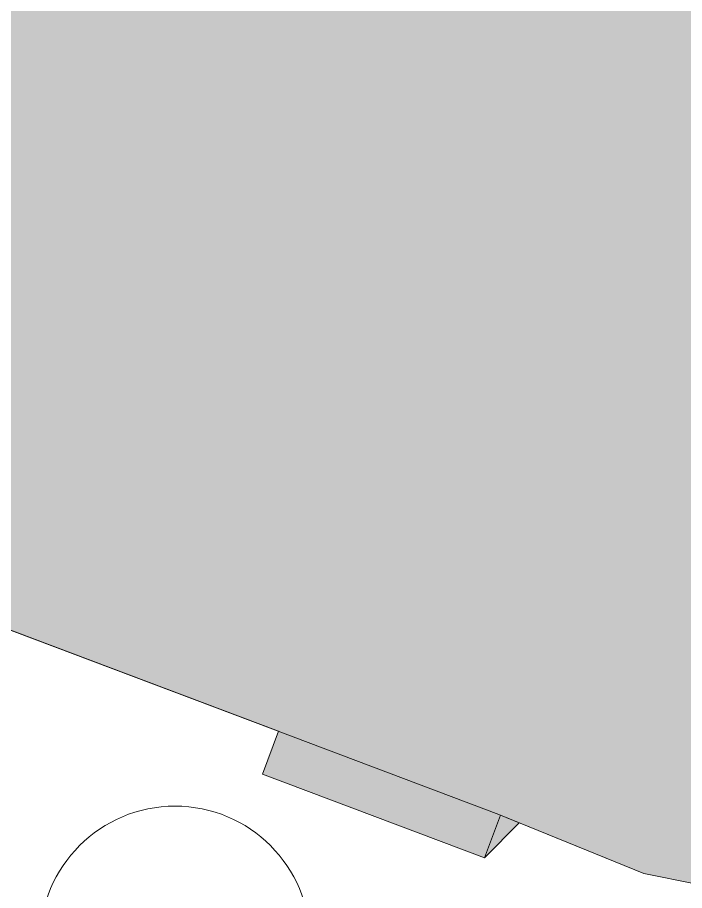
# Model space of a CAD drawing. Header units: metres. Extents: x -6 to 1255, y -2 to 532.
# Drawn here: x 1160.6 to 1175.42, y 37.71 to 57.11 of the extents above; entities that cross this region are included whole.
import ezdxf

# ---------------------------------------------------------------- set-up
doc = ezdxf.new("R2010")
doc.units = ezdxf.units.M
doc.header["$MEASUREMENT"] = 0
for name, color, linetype, lineweight, true_color in [('TPX_BUILDINGS', 7, 'CONTINUOUS', 0, 0x000000), ('TPX_BUILDINGS_HATCH', 7, 'CONTINUOUS', 0, 0xf0f0f0), ('TPX_BUILDINGS_SHADOWS_HATCH', 7, 'CONTINUOUS', 0, 0x000000), ('TPX_BUILDINGS_SHADOWS_OUTLINES', 7, 'CONTINUOUS', 0, 0x000000), ('TPX_CADASTRES', 7, 'CONTINUOUS', 0, 0x646464), ('TPX_VEGETATION_TREES_INDIVIDUAL', 7, 'CONTINUOUS', 0, 0x136734)]:
    doc.layers.add(name, color=color, linetype=linetype, lineweight=lineweight, true_color=true_color)

# ---------------------------------------------------------------- blocks, each defined once
blk = doc.blocks.new('TREETR004_CR030')
at = {"layer": 'TPX_VEGETATION_TREES_INDIVIDUAL'}
for radius in [3, 0.375]:
    blk.add_circle((0, 0, 0.036), radius, dxfattribs=at)

msp = doc.modelspace()

# ---------------------------------------------------------------- hatches: boundary and pattern name
at = {"layer": 'TPX_BUILDINGS_HATCH'}
msp.add_hatch(color=256, dxfattribs=at).paths.add_polyline_path([(1150.312, 55.121), (1147.996, 48.19), (1148.467, 48.013), (1148.106, 47.06), (1153.096, 45.18), (1153.455, 46.132), (1166.403, 41.251), (1166.046, 40.3), (1170.976, 38.44), (1171.331, 39.385), (1174.516, 38.09), (1175.696, 37.85), (1176.486, 37.81), (1177.876, 37.97), (1179.016, 38.32), (1179.916, 38.77), (1181.036, 39.61), (1181.726, 40.34), (1182.486, 41.52), (1182.936, 42.63), (1183.176, 43.81), (1183.166, 45.39), (1182.916, 46.56), (1182.665, 48.412), (1183.676, 48.56), (1182.896, 53.96), (1181.889, 53.82), (1181.806, 54.39), (1180.186, 65.68), (1180.024, 66.794), (1180.906, 66.91), (1180.186, 72.35), (1179.245, 72.225), (1178.406, 77.97), (1173.026, 79.509), (1171.047, 80.075), (1166.446, 81.39), (1163.576, 82.209), (1159.676, 83.32), (1158.704, 80.491), (1158.666, 80.38), (1158.034, 78.386), (1156.896, 74.8), (1156.436, 73.38), (1154.756, 68.39), (1154.213, 66.771), (1157.126, 63.48), (1155.956, 62.15), (1155.106, 61.07), (1153.356, 58.45), (1151.626, 59.09), (1151.516, 58.75), (1151.326, 58.17), (1150.596, 55.97), (1150.312, 55.121)])
at = {"layer": 'TPX_BUILDINGS_SHADOWS_HATCH'}
msp.add_hatch(color=256, dxfattribs=at).paths.add_polyline_path([(1171.331, 39.385), (1170.976, 38.44), (1171.75, 39.215), (1171.331, 39.385)])

# ---------------------------------------------------------------- linework, layer by layer
at = {"layer": 'TPX_BUILDINGS', "elevation": 0.042}
msp.add_lwpolyline([(1153.455, 46.132), (1166.403, 41.251), (1166.046, 40.3), (1170.976, 38.44), (1171.331, 39.385), (1174.516, 38.09), (1175.696, 37.85), (1176.486, 37.81), (1177.876, 37.97), (1179.016, 38.32), (1179.916, 38.77), (1181.036, 39.61), (1181.726, 40.34), (1182.486, 41.52), (1182.936, 42.63), (1183.176, 43.81), (1183.166, 45.39), (1182.916, 46.56), (1182.665, 48.412), (1183.676, 48.56), (1182.896, 53.96), (1181.889, 53.82), (1181.806, 54.39), (1180.186, 65.68)], dxfattribs=at)
at = {"layer": 'TPX_BUILDINGS_SHADOWS_OUTLINES', "elevation": 0.039}
msp.add_lwpolyline([(1171.331, 39.385), (1170.976, 38.44), (1171.75, 39.215)], close=True, dxfattribs=at)
at = {"layer": 'TPX_CADASTRES', "elevation": 0.024}
msp.add_lwpolyline([(1153.406, 46.151), (1166.726, 41.13), (1171.296, 39.4), (1174.516, 38.09), (1175.696, 37.85), (1176.486, 37.81), (1177.876, 37.97), (1179.016, 38.32), (1179.916, 38.77), (1181.036, 39.61), (1181.726, 40.34), (1182.486, 41.52), (1182.936, 42.63), (1183.176, 43.81), (1183.166, 45.39), (1182.916, 46.56), (1182.516, 49.51), (1181.806, 54.39), (1180.186, 65.68), (1179.946, 67.33), (1179.276, 72.01), (1178.406, 77.971), (1166.446, 81.391), (1159.676, 83.321)], dxfattribs=at)

# ---------------------------------------------------------------- block references
at = {"layer": 'TPX_VEGETATION_TREES_INDIVIDUAL'}
msp.add_blockref('TREETR004_CR030', (1164.102, 36.587, 0.036), dxfattribs=at)

doc.saveas('drawing.dxf')
